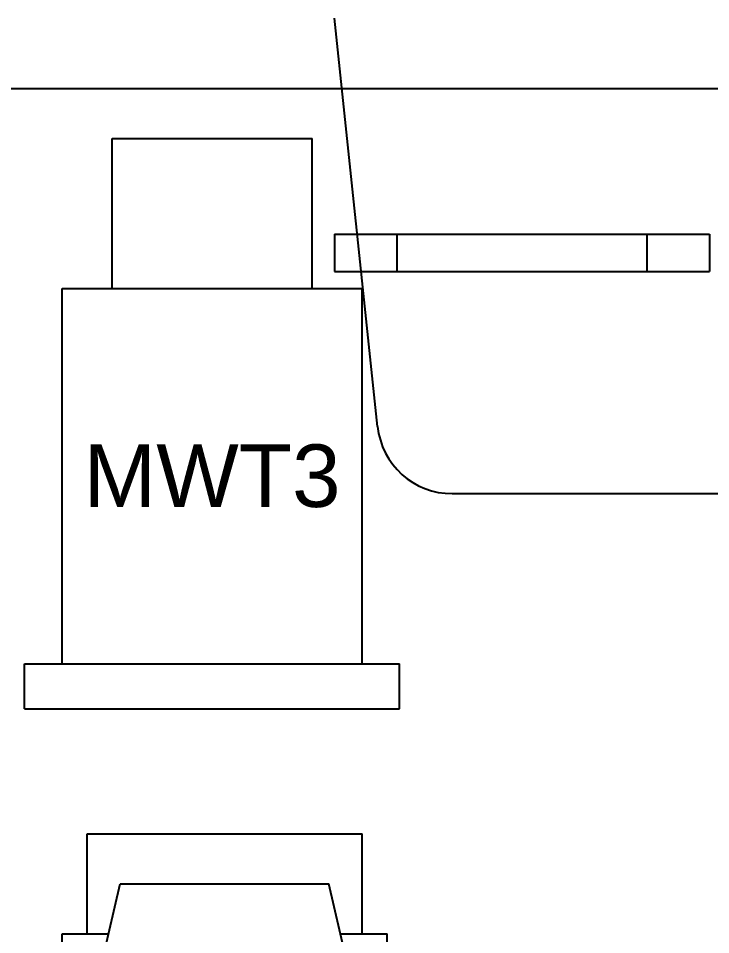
# Model space of a CAD drawing. Header units: millimetres. Extents: x 976 to 9349, y -1578 to 2211.
# Drawn here: x 3033.49 to 3061.18, y 1850.33 to 1886.95 of the extents above; entities that cross this region are included whole.
import ezdxf

# ---------------------------------------------------------------- set-up
doc = ezdxf.new("R2010")
doc.units = ezdxf.units.MM
doc.layers.add('Meble', color=42, linetype='Continuous')
doc.layers.add('Meble wnętrze', color=52, linetype='Continuous')

# ---------------------------------------------------------------- blocks, each defined once
blk = doc.blocks.new('Z$W@#25996')
for p, q in [((1.717, 3.686), (0, 20)), ((42.283, 3.686), (44, 20)), ((4.701, 1), (39.299, 1)), ((19, 1), (19, 0)), ((25, 1), (25, 0)), ((19, 0), (25, 0))]:
    blk.add_line(p, q)
for centre, start, end in [((4.701, 4), 186.009, 270), ((39.299, 4), 270, 353.991)]:
    blk.add_arc(centre, 3, start, end)
blk = doc.blocks.new('Z$W@#292')
for p, q in [((0, 1.5), (15, 1.5)), ((0, 1.5), (0, 0)), ((2.5, 0), (2.5, 1.5)), ((12.5, 0), (12.5, 1.5)), ((15, 1.5), (15, 0)), ((0, 0), (15, 0))]:
    blk.add_line(p, q)
blk = doc.blocks.new('Z$W@#22725')
blk.add_line((0, 88.9), (80, 88.9))
blk.add_blockref('Z$W@#292', (32.5, 81.575))
blk = doc.blocks.new('Z$W@#26962')
for p, q in [((1, 38), (12, 38)), ((1, 34), (1, 38)), ((12, 34), (12, 38)), ((0, 26), (2.327, 36)), ((2.327, 36), (10.673, 36)), ((13, 26), (10.673, 36)), ((0, 34), (1.861, 34)), ((0, 32), (0, 34)), ((11.139, 34), (13, 34)), ((13, 32), (13, 34))]:
    blk.add_line(p, q)
blk = doc.blocks.new('Z$W@#11023')
for p, q in [((2, 21), (10, 21)), ((2, 15), (2, 21)), ((10, 15), (10, 21)), ((0, 0), (0, 15)), ((0, 15), (12, 15)), ((12, 0), (12, 15)), ((0, 0), (12, 0))]:
    blk.add_line(p, q)
at = {"insert": (6, 7.5), "char_height": 2.5, "width": 12, "attachment_point": 5}
blk.add_mtext('{\\fArial|b0|i0|c238|p0;MWT3}', dxfattribs=at)
blk = doc.blocks.new('Z$W@#23851')
for p, q in [((0, 1.8), (15, 1.8)), ((0, 0), (0, 1.8)), ((15, 0), (15, 1.8)), ((0, 0), (15, 0))]:
    blk.add_line(p, q)
blk = doc.blocks.new('Z$W@#2324')
blk.add_line((0, 0), (251, 0))

msp = doc.modelspace()

# ---------------------------------------------------------------- block references
at = {"layer": 'Meble'}
for name, p in [('Z$W@#2324', (2963.641, 1884.155)), ('Z$W@#22725', (3013.641, 1795.255))]:
    msp.add_blockref(name, p, dxfattribs=at)
at = {"layer": 'Meble wnętrze'}
for name, p in [('Z$W@#25996', (3046.141, 1866.955)), ('Z$W@#11023', (3035.241, 1861.155)), ('Z$W@#23851', (3033.741, 1859.355)), ('Z$W@#26962', (3035.241, 1816.355))]:
    msp.add_blockref(name, p, dxfattribs=at)

doc.saveas('drawing.dxf')
